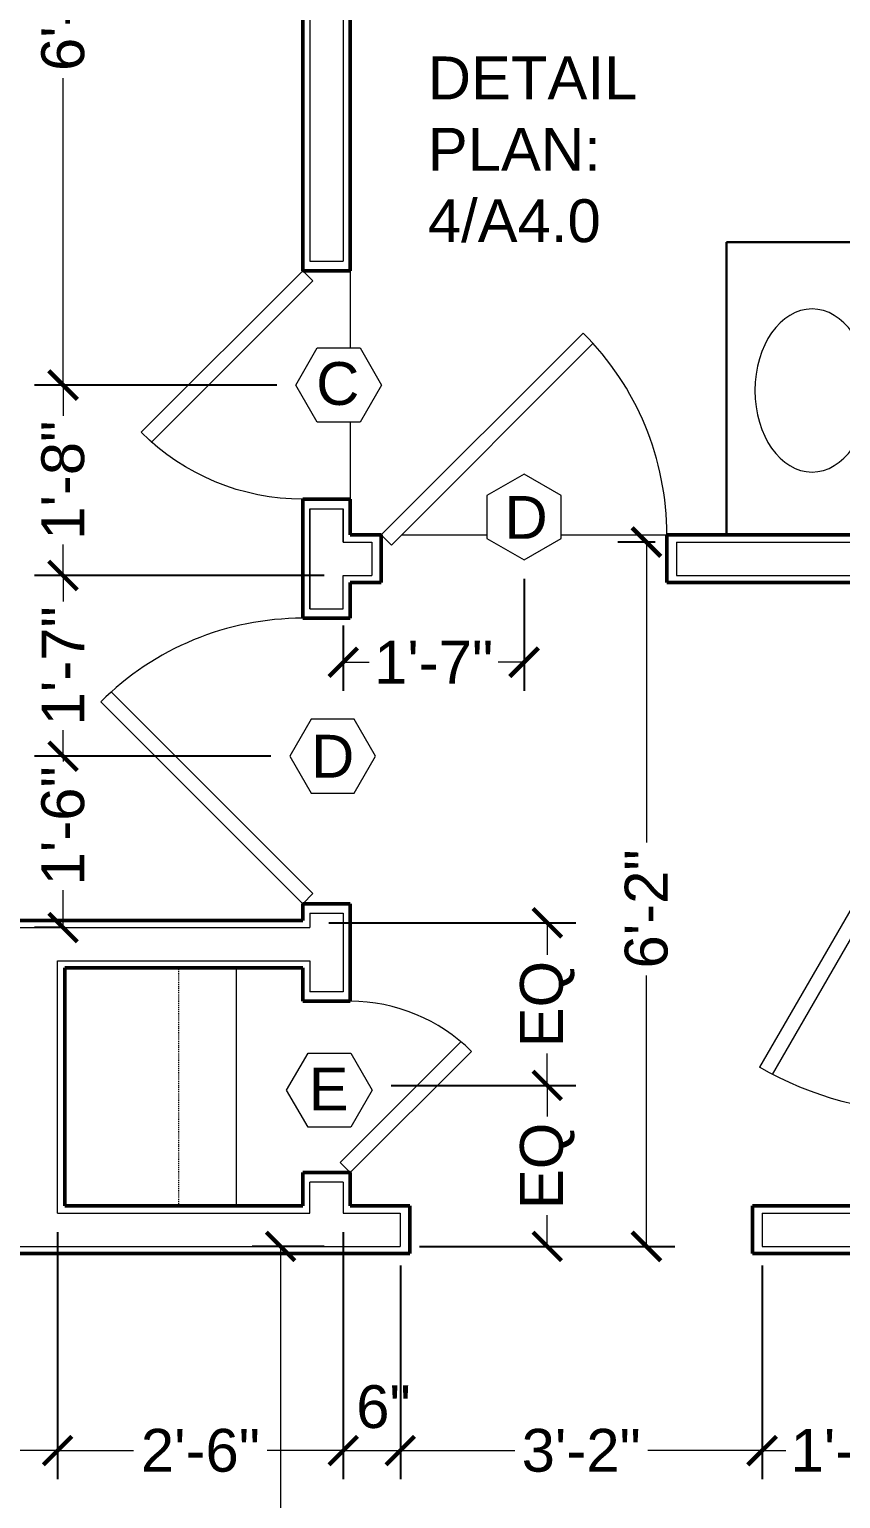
# Model space of a CAD drawing. Header units: inches. Extents: x -4969 to 16721, y 2489 to 24693.
# Drawn here: x 489 to 574.2, y 7382.8 to 7537.1 of the extents above; entities that cross this region are included whole.
import ezdxf

# ---------------------------------------------------------------- set-up
doc = ezdxf.new("R2010")
doc.units = ezdxf.units.IN
doc.header["$MEASUREMENT"] = 0
doc.linetypes.add('DASHED2', pattern=[0.375, 0.25, -0.125])
doc.layers.get('0').update_dxf_attribs({"lineweight": 5})
for name, color, linetype, lineweight in [('1', 1, 'Continuous', 9), ('2', 6, 'Continuous', 20), ('3', 3, 'Continuous', 30), ('5', 4, 'Continuous', 50), ('A-DIMSx', 7, 'Continuous', 9), ('A-SYMB', 7, 'Continuous', 20), ('A-TEXTx', 7, 'Continuous', 20)]:
    doc.layers.add(name, color=color, linetype=linetype, lineweight=lineweight)
doc.styles.get("Standard").update_dxf_attribs({"font": 'Arial.ttf'})
doc.dimstyles.get("Standard").update_dxf_attribs({"dimtxt": 3, "dimasz": 2, "dimexe": 0.03125, "dimexo": 0.0625, "dimgap": 0.03125, "dimtad": 0, "dimtoh": 1, "dimdec": 4, "dimlfac": 0.99985, "dimzin": 0, "dimdsep": 46, "dimlunit": 4, "dimtxsty": 'Standard', "dimblk": 'ARCHTICK', "dimblk1": 'ARCHTICK', "dimblk2": 'ARCHTICK', "dimcen": 0.09, "dimclrt": 256, "dimadec": 0, "dimazin": 0, "dimtfac": 1, "dimtdec": 4, "dimtofl": 0, "dimtmove": 0, "dimatfit": 3, "dimfxl": 1, "dimtolj": 1, "dimtzin": 0, "dimarcsym": 0})

# ---------------------------------------------------------------- blocks, each defined once
blk = doc.blocks.new('door plan 30')
at = {"layer": '1'}
for p, q in [((362.69, 1685.26), (359.19, 1685.26)), ((363.44, 1684.26), (362.38, 1683.2)), ((363.44, 1684.26), (384.65, 1663.05)), ((362.38, 1683.2), (383.57, 1662.01)), ((362.69, 1653.26), (359.19, 1653.26))]:
    blk.add_line(p, q, dxfattribs=at)
blk.add_arc((363.44, 1684.26), 30, 270, 315, dxfattribs=at)
at = {"layer": '5'}
for p, q in [((358.44, 1684.26), (363.44, 1684.26)), ((358.44, 1654.26), (363.44, 1654.26))]:
    blk.add_line(p, q, dxfattribs=at)
blk = doc.blocks.new('door plan 36 thirdclosed')
at = {"layer": '1'}
for p, q in [((6155.71, 1261.81), (6155.71, 1265.31)), ((6193.71, 1261.81), (6193.71, 1265.31))]:
    blk.add_line(p, q, dxfattribs=at)
at = {"layer": '1', "lineweight": 5, "ltscale": 0.1}
for p, q in [((6191.96, 1262.36), (6160.78, 1244.36)), ((6191.96, 1262.36), (6192.71, 1261.06)), ((6192.71, 1261.06), (6161.53, 1243.06))]:
    blk.add_line(p, q, dxfattribs=at)
at = {"layer": '1'}
blk.add_arc((6192.71, 1261.06), 36, 180, 210, dxfattribs=at)
at = {"layer": '2'}
for p, q in [((6195.71, 1268.31), (6153.71, 1268.31)), ((6153.71, 1268.31), (6153.71, 1267.31)), ((6195.71, 1267.31), (6195.71, 1268.31))]:
    blk.add_line(p, q, dxfattribs=at)
at = {"layer": '5'}
for p, q in [((6156.71, 1261.06), (6156.71, 1267.31)), ((6192.71, 1261.06), (6192.71, 1267.31))]:
    blk.add_line(p, q, dxfattribs=at)
blk = doc.blocks.new('door plan 24')
at = {"layer": '1'}
for p, q in [((356.81, 1360.41), (360.31, 1360.41)), ((356.06, 1335.41), (339.09, 1352.38)), ((357.12, 1336.47), (340.15, 1353.44)), ((356.06, 1335.41), (357.12, 1336.47)), ((356.81, 1334.41), (360.31, 1334.41))]:
    blk.add_line(p, q, dxfattribs=at)
blk.add_arc((356.06, 1335.41), 24, 90, 135, dxfattribs=at)
at = {"layer": '5'}
for p, q in [((361.06, 1359.41), (356.06, 1359.41)), ((361.06, 1335.41), (356.06, 1335.41))]:
    blk.add_line(p, q, dxfattribs=at)
blk = doc.blocks.new('_ArchTick')
at = {"color": 0, "linetype": 'ByBlock', "lineweight": 0, "const_width": 0.15}
blk.add_lwpolyline([(-0.5, -0.5), (0.5, 0.5)], dxfattribs=at)
blk = doc.blocks.new('*D442')
at = {"layer": 'A-DIMSx', "color": 0, "lineweight": -2, "ltscale": 0.1, "transparency": 16777216}
for p, q in [((520, 7479.77), (489.57, 7479.77)), ((514.39, 7460.77), (489.57, 7460.77))]:
    blk.add_line(p, q, dxfattribs=at)
at = {"layer": 'A-DIMSx', "color": 0, "lineweight": 5, "ltscale": 0.1, "transparency": 16777216}
for p, q in [((492.57, 7479.77), (492.57, 7477.04)), ((492.57, 7460.77), (492.57, 7463.51))]:
    blk.add_line(p, q, dxfattribs=at)
at = {"layer": 'Defpoints', "color": 0, "ltscale": 0.1, "transparency": 16777216}
for p in [(492.57, 7479.77), (522, 7479.77), (516.39, 7460.77)]:
    blk.add_point(p, dxfattribs=at)
at = {"layer": 'A-DIMSx', "color": 0, "lineweight": 5, "ltscale": 0.1, "transparency": 16777216, "xscale": 3, "yscale": 3, "zscale": 3}
for p, rotation in [((492.57, 7479.77), 90), ((492.57, 7460.77), 270)]:
    blk.add_blockref('_ArchTick', p, dxfattribs=dict(at, rotation=rotation))
at = {"layer": 'A-DIMSx', "ltscale": 0.1, "transparency": 16777216, "insert": (492.57, 7470.27), "char_height": 4.5, "attachment_point": 5, "rotation": 90}
blk.add_mtext('\\A1;1\'-7"', dxfattribs=at)
blk = doc.blocks.new('*D443')
at = {"layer": 'A-DIMSx', "color": 0, "lineweight": -2, "ltscale": 0.1, "transparency": 16777216}
for p, q in [((520.5, 7443.27), (546.44, 7443.27)), ((527.05, 7426.19), (546.44, 7426.19))]:
    blk.add_line(p, q, dxfattribs=at)
at = {"layer": 'A-DIMSx', "color": 0, "lineweight": 5, "ltscale": 0.1, "transparency": 16777216}
for p, q in [((543.44, 7443.27), (543.44, 7439.91)), ((543.44, 7426.19), (543.44, 7429.55))]:
    blk.add_line(p, q, dxfattribs=at)
at = {"layer": 'Defpoints', "color": 0, "ltscale": 0.1, "transparency": 16777216}
for p in [(518.5, 7443.27), (525.05, 7426.19), (543.44, 7426.19)]:
    blk.add_point(p, dxfattribs=at)
at = {"layer": 'A-DIMSx', "color": 0, "lineweight": 5, "ltscale": 0.1, "transparency": 16777216, "xscale": 3, "yscale": 3, "zscale": 3}
for p, rotation in [((543.44, 7443.27), 90), ((543.44, 7426.19), 270)]:
    blk.add_blockref('_ArchTick', p, dxfattribs=dict(at, rotation=rotation))
at = {"layer": 'A-DIMSx', "ltscale": 0.1, "transparency": 16777216, "insert": (543.44, 7434.73), "char_height": 4.5, "attachment_point": 5, "rotation": 90}
blk.add_mtext('\\A1;{EQ}', dxfattribs=at)
blk = doc.blocks.new('*D444')
at = {"layer": 'A-DIMSx', "color": 0, "lineweight": -2, "ltscale": 0.1, "transparency": 16777216}
for p, q in [((527.05, 7426.19), (546.44, 7426.19)), ((536.5, 7409.27), (546.44, 7409.27))]:
    blk.add_line(p, q, dxfattribs=at)
at = {"layer": 'A-DIMSx', "color": 0, "lineweight": 5, "ltscale": 0.1, "transparency": 16777216}
for p, q in [((543.44, 7426.19), (543.44, 7422.91)), ((543.44, 7409.27), (543.44, 7412.55))]:
    blk.add_line(p, q, dxfattribs=at)
at = {"layer": 'Defpoints', "color": 0, "ltscale": 0.1, "transparency": 16777216}
for p in [(525.05, 7426.19), (543.44, 7426.19), (534.5, 7409.27)]:
    blk.add_point(p, dxfattribs=at)
at = {"layer": 'A-DIMSx', "color": 0, "lineweight": 5, "ltscale": 0.1, "transparency": 16777216, "xscale": 3, "yscale": 3, "zscale": 3}
for p, rotation in [((543.44, 7426.19), 90), ((543.44, 7409.27), 270)]:
    blk.add_blockref('_ArchTick', p, dxfattribs=dict(at, rotation=rotation))
at = {"layer": 'A-DIMSx', "ltscale": 0.1, "transparency": 16777216, "insert": (543.44, 7417.73), "char_height": 4.5, "attachment_point": 5, "rotation": 90}
blk.add_mtext('\\A1;{EQ}', dxfattribs=at)
blk = doc.blocks.new('*D445')
at = {"layer": 'A-DIMSx', "color": 0, "lineweight": -2, "ltscale": 0.1, "transparency": 16777216}
for p, q in [((446, 7411.27), (446, 7384.82)), ((492, 7410.77), (492, 7384.82))]:
    blk.add_line(p, q, dxfattribs=at)
at = {"layer": 'A-DIMSx', "color": 0, "lineweight": 5, "ltscale": 0.1, "transparency": 16777216}
for p, q in [((446, 7387.82), (460.27, 7387.82)), ((492, 7387.82), (477.72, 7387.82))]:
    blk.add_line(p, q, dxfattribs=at)
at = {"layer": 'Defpoints', "color": 0, "ltscale": 0.1, "transparency": 16777216}
for p in [(446, 7413.27), (492, 7412.77), (492, 7387.82)]:
    blk.add_point(p, dxfattribs=at)
at = {"layer": 'A-DIMSx', "color": 0, "lineweight": 5, "ltscale": 0.1, "transparency": 16777216, "xscale": 3, "yscale": 3, "zscale": 3, "rotation": 180}
blk.add_blockref('_ArchTick', (446, 7387.82), dxfattribs=at)
at = {"layer": 'A-DIMSx', "color": 0, "lineweight": 5, "ltscale": 0.1, "transparency": 16777216, "xscale": 3, "yscale": 3, "zscale": 3}
blk.add_blockref('_ArchTick', (492, 7387.82), dxfattribs=at)
at = {"layer": 'A-DIMSx', "ltscale": 0.1, "transparency": 16777216, "insert": (469, 7387.82), "char_height": 4.5, "attachment_point": 5}
blk.add_mtext('\\A1;3\'-10"', dxfattribs=at)
blk = doc.blocks.new('*D446')
at = {"layer": 'A-DIMSx', "color": 0, "lineweight": -2, "ltscale": 0.1, "transparency": 16777216}
for p, q in [((492, 7410.77), (492, 7384.82)), ((522, 7410.77), (522, 7384.82))]:
    blk.add_line(p, q, dxfattribs=at)
at = {"layer": 'A-DIMSx', "color": 0, "lineweight": 5, "ltscale": 0.1, "transparency": 16777216}
for p, q in [((492, 7387.82), (499.98, 7387.82)), ((522, 7387.82), (514.02, 7387.82))]:
    blk.add_line(p, q, dxfattribs=at)
at = {"layer": 'Defpoints', "color": 0, "ltscale": 0.1, "transparency": 16777216}
for p in [(492, 7412.77), (522, 7412.77), (522, 7387.82)]:
    blk.add_point(p, dxfattribs=at)
at = {"layer": 'A-DIMSx', "color": 0, "lineweight": 5, "ltscale": 0.1, "transparency": 16777216, "xscale": 3, "yscale": 3, "zscale": 3, "rotation": 180}
blk.add_blockref('_ArchTick', (492, 7387.82), dxfattribs=at)
at = {"layer": 'A-DIMSx', "color": 0, "lineweight": 5, "ltscale": 0.1, "transparency": 16777216, "xscale": 3, "yscale": 3, "zscale": 3}
blk.add_blockref('_ArchTick', (522, 7387.82), dxfattribs=at)
at = {"layer": 'A-DIMSx', "ltscale": 0.1, "transparency": 16777216, "insert": (507, 7387.82), "char_height": 4.5, "attachment_point": 5}
blk.add_mtext('\\A1;2\'-6"', dxfattribs=at)
blk = doc.blocks.new('*D448')
at = {"layer": 'A-DIMSx', "color": 0, "lineweight": -2, "ltscale": 0.1, "transparency": 16777216}
for p, q in [((554.75, 7483.27), (550.85, 7483.27)), ((530, 7409.27), (556.85, 7409.27))]:
    blk.add_line(p, q, dxfattribs=at)
at = {"layer": 'A-DIMSx', "color": 0, "lineweight": 5, "ltscale": 0.1, "transparency": 16777216}
for p, q in [((553.85, 7483.27), (553.85, 7451.72)), ((553.85, 7409.27), (553.85, 7437.74))]:
    blk.add_line(p, q, dxfattribs=at)
at = {"layer": 'Defpoints', "color": 0, "ltscale": 0.1, "transparency": 16777216}
for p in [(553.85, 7483.27), (556.75, 7483.27), (528, 7409.27)]:
    blk.add_point(p, dxfattribs=at)
at = {"layer": 'A-DIMSx', "color": 0, "lineweight": 5, "ltscale": 0.1, "transparency": 16777216, "xscale": 3, "yscale": 3, "zscale": 3}
for p, rotation in [((553.85, 7483.27), 90), ((553.85, 7409.27), 270)]:
    blk.add_blockref('_ArchTick', p, dxfattribs=dict(at, rotation=rotation))
at = {"layer": 'A-DIMSx', "ltscale": 0.1, "transparency": 16777216, "insert": (553.85, 7444.73), "char_height": 4.5, "attachment_point": 5, "rotation": 90}
blk.add_mtext('\\A1;6\'-2"', dxfattribs=at)
blk = doc.blocks.new('*D449')
at = {"layer": 'A-DIMSx', "color": 0, "lineweight": -2, "ltscale": 0.1, "transparency": 16777216}
for p, q in [((515.02, 7499.77), (489.57, 7499.77)), ((520, 7479.77), (489.57, 7479.77))]:
    blk.add_line(p, q, dxfattribs=at)
at = {"layer": 'A-DIMSx', "color": 0, "lineweight": 5, "ltscale": 0.1, "transparency": 16777216}
for p, q in [((492.57, 7499.77), (492.57, 7496.54)), ((492.57, 7479.77), (492.57, 7483.01))]:
    blk.add_line(p, q, dxfattribs=at)
at = {"layer": 'Defpoints', "color": 0, "ltscale": 0.1, "transparency": 16777216}
for p in [(492.57, 7499.77), (517.02, 7499.77), (522, 7479.77)]:
    blk.add_point(p, dxfattribs=at)
at = {"layer": 'A-DIMSx', "color": 0, "lineweight": 5, "ltscale": 0.1, "transparency": 16777216, "xscale": 3, "yscale": 3, "zscale": 3}
for p, rotation in [((492.57, 7499.77), 90), ((492.57, 7479.77), 270)]:
    blk.add_blockref('_ArchTick', p, dxfattribs=dict(at, rotation=rotation))
at = {"layer": 'A-DIMSx', "ltscale": 0.1, "transparency": 16777216, "insert": (492.57, 7489.77), "char_height": 4.5, "attachment_point": 5, "rotation": 90}
blk.add_mtext('\\A1;1\'-8"', dxfattribs=at)
blk = doc.blocks.new('*D452')
at = {"layer": 'A-DIMSx', "color": 0, "lineweight": -2, "ltscale": 0.1, "transparency": 16777216}
for p, q in [((514.39, 7460.77), (489.57, 7460.77)), ((492.72, 7442.77), (489.57, 7442.77))]:
    blk.add_line(p, q, dxfattribs=at)
at = {"layer": 'A-DIMSx', "color": 0, "lineweight": 5, "ltscale": 0.1, "transparency": 16777216}
for p, q in [((492.57, 7460.77), (492.57, 7460.23)), ((492.57, 7442.77), (492.57, 7446.7))]:
    blk.add_line(p, q, dxfattribs=at)
at = {"layer": 'Defpoints', "color": 0, "ltscale": 0.1, "transparency": 16777216}
for p in [(516.39, 7460.77), (492.57, 7442.77), (494.72, 7442.77)]:
    blk.add_point(p, dxfattribs=at)
at = {"layer": 'A-DIMSx', "color": 0, "lineweight": 5, "ltscale": 0.1, "transparency": 16777216, "xscale": 3, "yscale": 3, "zscale": 3}
for p, rotation in [((492.57, 7460.77), 90), ((492.57, 7442.77), 270)]:
    blk.add_blockref('_ArchTick', p, dxfattribs=dict(at, rotation=rotation))
at = {"layer": 'A-DIMSx', "ltscale": 0.1, "transparency": 16777216, "insert": (492.57, 7453.46), "char_height": 4.5, "attachment_point": 5, "rotation": 90}
blk.add_mtext('\\A1;1\'-6"', dxfattribs=at)
blk = doc.blocks.new('*D455')
at = {"layer": 'A-DIMSx', "color": 0, "lineweight": -2, "ltscale": 0.1, "transparency": 16777216}
for p, q in [((541, 7479.4), (541, 7467.65)), ((522, 7474.52), (522, 7467.65))]:
    blk.add_line(p, q, dxfattribs=at)
at = {"layer": 'A-DIMSx', "color": 0, "lineweight": 5, "ltscale": 0.1, "transparency": 16777216}
for p, q in [((522, 7470.65), (524.73, 7470.65)), ((541, 7470.65), (538.27, 7470.65))]:
    blk.add_line(p, q, dxfattribs=at)
at = {"layer": 'Defpoints', "color": 0, "ltscale": 0.1, "transparency": 16777216}
for p in [(541, 7481.4), (522, 7476.52), (541, 7470.65)]:
    blk.add_point(p, dxfattribs=at)
at = {"layer": 'A-DIMSx', "color": 0, "lineweight": 5, "ltscale": 0.1, "transparency": 16777216, "xscale": 3, "yscale": 3, "zscale": 3, "rotation": 180}
blk.add_blockref('_ArchTick', (522, 7470.65), dxfattribs=at)
at = {"layer": 'A-DIMSx', "color": 0, "lineweight": 5, "ltscale": 0.1, "transparency": 16777216, "xscale": 3, "yscale": 3, "zscale": 3}
blk.add_blockref('_ArchTick', (541, 7470.65), dxfattribs=at)
at = {"layer": 'A-DIMSx', "ltscale": 0.1, "transparency": 16777216, "insert": (531.5, 7470.65), "char_height": 4.5, "attachment_point": 5}
blk.add_mtext('\\A1;1\'-7"', dxfattribs=at)
blk = doc.blocks.new('*D486')
at = {"layer": 'A-DIMSx', "color": 0, "lineweight": -2, "ltscale": 0.1, "transparency": 16777216}
for p, q in [((516.5, 7581.77), (489.57, 7581.77)), ((515.02, 7499.77), (489.57, 7499.77))]:
    blk.add_line(p, q, dxfattribs=at)
at = {"layer": 'A-DIMSx', "color": 0, "lineweight": 5, "ltscale": 0.1, "transparency": 16777216}
for p, q in [((492.57, 7581.77), (492.57, 7549.52)), ((492.57, 7499.77), (492.57, 7532.03))]:
    blk.add_line(p, q, dxfattribs=at)
at = {"layer": 'Defpoints', "color": 0, "ltscale": 0.1, "transparency": 16777216}
for p in [(492.57, 7581.77), (518.5, 7581.77), (517.02, 7499.77)]:
    blk.add_point(p, dxfattribs=at)
at = {"layer": 'A-DIMSx', "color": 0, "lineweight": 5, "ltscale": 0.1, "transparency": 16777216, "xscale": 3, "yscale": 3, "zscale": 3}
for p, rotation in [((492.57, 7581.77), 90), ((492.57, 7499.77), 270)]:
    blk.add_blockref('_ArchTick', p, dxfattribs=dict(at, rotation=rotation))
at = {"layer": 'A-DIMSx', "ltscale": 0.1, "transparency": 16777216, "insert": (492.57, 7540.77), "char_height": 4.5, "attachment_point": 5, "rotation": 90}
blk.add_mtext('\\A1;6\'-10"', dxfattribs=at)
blk = doc.blocks.new('*D487')
at = {"layer": 'A-DIMSx', "color": 0, "lineweight": -2, "ltscale": 0.1, "transparency": 16777216}
for p, q in [((520, 7409.27), (512.42, 7409.27)), ((532.75, 7297.27), (512.42, 7297.27))]:
    blk.add_line(p, q, dxfattribs=at)
at = {"layer": 'A-DIMSx', "color": 0, "lineweight": 5, "ltscale": 0.1, "transparency": 16777216}
for p, q in [((515.42, 7409.27), (515.42, 7360.26)), ((515.42, 7297.27), (515.42, 7346.29))]:
    blk.add_line(p, q, dxfattribs=at)
at = {"layer": 'Defpoints', "color": 0, "ltscale": 0.1, "transparency": 16777216}
for p in [(515.42, 7409.27), (522, 7409.27), (534.75, 7297.27)]:
    blk.add_point(p, dxfattribs=at)
at = {"layer": 'A-DIMSx', "color": 0, "lineweight": 5, "ltscale": 0.1, "transparency": 16777216, "xscale": 3, "yscale": 3, "zscale": 3}
for p, rotation in [((515.42, 7409.27), 90), ((515.42, 7297.27), 270)]:
    blk.add_blockref('_ArchTick', p, dxfattribs=dict(at, rotation=rotation))
at = {"layer": 'A-DIMSx', "ltscale": 0.1, "transparency": 16777216, "insert": (515.42, 7353.27), "char_height": 4.5, "attachment_point": 5, "rotation": 90}
blk.add_mtext('\\A1;9\'-4"', dxfattribs=at)
blk = doc.blocks.new('*D492')
at = {"layer": 'A-DIMSx', "color": 0, "lineweight": -2, "ltscale": 0.1, "transparency": 16777216}
for p, q in [((655.22, 7873.27), (813.17, 7873.27)), ((530, 7001.77), (813.17, 7001.77))]:
    blk.add_line(p, q, dxfattribs=at)
at = {"layer": 'A-DIMSx', "color": 0, "lineweight": 5, "ltscale": 0.1, "transparency": 16777216}
for p, q in [((810.17, 7873.27), (810.17, 7447.88)), ((810.17, 7001.77), (810.17, 7427.17))]:
    blk.add_line(p, q, dxfattribs=at)
at = {"layer": 'Defpoints', "color": 0, "ltscale": 0.1, "transparency": 16777216}
for p in [(653.22, 7873.27), (810.17, 7873.27), (528, 7001.77)]:
    blk.add_point(p, dxfattribs=at)
at = {"layer": 'A-DIMSx', "color": 0, "lineweight": 5, "ltscale": 0.1, "transparency": 16777216, "xscale": 3, "yscale": 3, "zscale": 3}
for p, rotation in [((810.17, 7873.27), 90), ((810.17, 7001.77), 270)]:
    blk.add_blockref('_ArchTick', p, dxfattribs=dict(at, rotation=rotation))
at = {"layer": 'A-DIMSx', "ltscale": 0.1, "transparency": 16777216, "insert": (810.17, 7437.52), "char_height": 4.5, "attachment_point": 5, "rotation": 90}
blk.add_mtext('\\A1;72\'-7{\\H1x;\\S1/2;}"', dxfattribs=at)
blk = doc.blocks.new('*D525')
at = {"layer": 'A-DIMSx', "color": 0, "lineweight": -2, "ltscale": 0.1, "transparency": 16777216}
for p, q in [((528, 7407.27), (528, 7384.82)), ((566, 7407.27), (566, 7384.82))]:
    blk.add_line(p, q, dxfattribs=at)
at = {"layer": 'A-DIMSx', "color": 0, "lineweight": 5, "ltscale": 0.1, "transparency": 16777216}
for p, q in [((528, 7387.82), (540.02, 7387.82)), ((566, 7387.82), (553.98, 7387.82))]:
    blk.add_line(p, q, dxfattribs=at)
at = {"layer": 'Defpoints', "color": 0, "ltscale": 0.1, "transparency": 16777216}
for p in [(528, 7409.27), (566, 7409.27), (566, 7387.82)]:
    blk.add_point(p, dxfattribs=at)
at = {"layer": 'A-DIMSx', "color": 0, "lineweight": 5, "ltscale": 0.1, "transparency": 16777216, "xscale": 3, "yscale": 3, "zscale": 3, "rotation": 180}
blk.add_blockref('_ArchTick', (528, 7387.82), dxfattribs=at)
at = {"layer": 'A-DIMSx', "color": 0, "lineweight": 5, "ltscale": 0.1, "transparency": 16777216, "xscale": 3, "yscale": 3, "zscale": 3}
blk.add_blockref('_ArchTick', (566, 7387.82), dxfattribs=at)
at = {"layer": 'A-DIMSx', "ltscale": 0.1, "transparency": 16777216, "insert": (547, 7387.82), "char_height": 4.5, "attachment_point": 5}
blk.add_mtext('\\A1;3\'-2"', dxfattribs=at)
blk = doc.blocks.new('*D526')
at = {"layer": 'A-DIMSx', "color": 0, "lineweight": -2, "ltscale": 0.1, "transparency": 16777216}
for p, q in [((566, 7407.27), (566, 7384.82)), ((588, 7397.77), (588, 7384.82))]:
    blk.add_line(p, q, dxfattribs=at)
at = {"layer": 'A-DIMSx', "color": 0, "lineweight": 5, "ltscale": 0.1, "transparency": 16777216}
for p, q in [((566, 7387.82), (568.48, 7387.82)), ((588, 7387.82), (585.51, 7387.82))]:
    blk.add_line(p, q, dxfattribs=at)
at = {"layer": 'Defpoints', "color": 0, "ltscale": 0.1, "transparency": 16777216}
for p in [(566, 7409.27), (588, 7399.77), (588, 7387.82)]:
    blk.add_point(p, dxfattribs=at)
at = {"layer": 'A-DIMSx', "color": 0, "lineweight": 5, "ltscale": 0.1, "transparency": 16777216, "xscale": 3, "yscale": 3, "zscale": 3, "rotation": 180}
blk.add_blockref('_ArchTick', (566, 7387.82), dxfattribs=at)
at = {"layer": 'A-DIMSx', "color": 0, "lineweight": 5, "ltscale": 0.1, "transparency": 16777216, "xscale": 3, "yscale": 3, "zscale": 3}
blk.add_blockref('_ArchTick', (588, 7387.82), dxfattribs=at)
at = {"layer": 'A-DIMSx', "ltscale": 0.1, "transparency": 16777216, "insert": (577, 7387.82), "char_height": 4.5, "attachment_point": 5}
blk.add_mtext('\\A1;1\'-10"', dxfattribs=at)
blk = doc.blocks.new('*D527')
at = {"layer": 'A-DIMSx', "color": 0, "lineweight": -2, "ltscale": 0.1, "transparency": 16777216}
for p, q in [((522, 7410.77), (522, 7384.82)), ((528, 7407.27), (528, 7384.82))]:
    blk.add_line(p, q, dxfattribs=at)
at = {"layer": 'A-DIMSx', "color": 0, "lineweight": 5, "ltscale": 0.1, "transparency": 16777216}
blk.add_line((522, 7387.82), (528, 7387.82), dxfattribs=at)
at = {"layer": 'Defpoints', "color": 0, "ltscale": 0.1, "transparency": 16777216}
for p in [(522, 7412.77), (528, 7409.27), (528, 7387.82)]:
    blk.add_point(p, dxfattribs=at)
at = {"layer": 'A-DIMSx', "color": 0, "lineweight": 5, "ltscale": 0.1, "transparency": 16777216, "xscale": 3, "yscale": 3, "zscale": 3, "rotation": 180}
blk.add_blockref('_ArchTick', (522, 7387.82), dxfattribs=at)
at = {"layer": 'A-DIMSx', "color": 0, "lineweight": 5, "ltscale": 0.1, "transparency": 16777216, "xscale": 3, "yscale": 3, "zscale": 3}
blk.add_blockref('_ArchTick', (528, 7387.82), dxfattribs=at)
at = {"layer": 'A-DIMSx', "ltscale": 0.1, "transparency": 16777216, "insert": (526.23, 7392.41), "char_height": 4.5, "attachment_point": 5}
blk.add_mtext('\\A1;6"', dxfattribs=at)

msp = doc.modelspace()

# ---------------------------------------------------------------- linework, layer by layer
at = {"layer": '1'}
for p, q in [((518.4965993, 7581.7747155), (518.4965993, 7512.7747155)), ((521.9965993, 7581.7747155), (521.9965993, 7512.7747155)), ((522.7465993, 7511.7747155), (522.7465993, 7503.6718298)), ((522.7465993, 7495.8776012), (522.7465993, 7487.7747155)), ((518.4965993, 7486.7747155), (518.4965993, 7476.2747155)), ((518.4965993, 7476.2747155), (518.4965993, 7486.7747155)), ((521.9965993, 7486.7747155), (521.9965993, 7483.2747155)), ((521.9965993, 7483.2747155), (521.9965993, 7486.7747155)), ((528.1179196, 7484.0247155), (537.099485, 7484.0247155)), ((544.8937136, 7484.0247155), (555.9965993, 7484.0247155)), ((521.9965993, 7483.2747155), (524.9965993, 7483.2747155)), ((556.9965993, 7483.2747155), (584.4965993, 7483.2747155)), ((521.9965993, 7479.7747155), (524.9965993, 7479.7747155)), ((521.9965993, 7476.2747155), (521.9965993, 7479.7747155)), ((556.9965993, 7479.7747155), (584.4965993, 7479.7747155)), ((518.4965993, 7444.2747155), (518.4965993, 7442.7747155)), ((521.9965993, 7444.2747155), (521.9965993, 7439.0247155)), ((521.9965993, 7444.2747155), (521.9965993, 7436.0247155)), ((485.4965993, 7442.7747155), (518.4965993, 7442.7747155)), ((521.9965993, 7441.2747155), (521.9965993, 7439.0247155)), ((521.9965993, 7441.2747155), (521.9965993, 7439.0247155)), ((491.9965993, 7412.7747155), (491.9965993, 7439.2747155)), ((491.9965993, 7439.2747155), (518.4965993, 7439.2747155)), ((518.4965993, 7439.2747155), (518.4965993, 7436.0247155)), ((521.9965993, 7436.0247155), (518.4965993, 7436.0247155)), ((521.6859391, 7418.0853756), (534.36959, 7430.7690265)), ((522.7465993, 7417.0247155), (535.4745213, 7429.7526375)), ((522.7465993, 7417.0247155), (521.6859391, 7418.0853756)), ((518.4965993, 7412.7747155), (518.4965993, 7416.0247155)), ((521.9965993, 7416.0247155), (518.4965993, 7416.0247155)), ((521.9965993, 7416.0247155), (521.9965993, 7412.7747155)), ((491.9965993, 7412.7747155), (518.4965993, 7412.7747155)), ((521.9965993, 7412.7747155), (527.9965993, 7412.7747155)), ((527.9965993, 7412.7747155), (527.9965993, 7409.2747155)), ((565.9965993, 7412.7747155), (565.9965993, 7409.2747155)), ((565.9965993, 7412.7747155), (584.4965993, 7412.7747155)), ((399.4965993, 7409.2747155), (527.9965993, 7409.2747155)), ((565.9965993, 7409.2747155), (584.4965993, 7409.2747155))]:
    msp.add_line(p, q, dxfattribs=at)
at = {"layer": '1', "linetype": 'DASHED2', "ltscale": 0.25}
msp.add_line((504.7465993, 7413.5247155), (504.7465993, 7438.5247155), dxfattribs=at)
at = {"layer": '1'}
msp.add_arc((522.7465993, 7417.0247155), 18, 45, 90, dxfattribs=at)
at = {"layer": '2'}
msp.add_line((510.7465993, 7438.5247155), (510.7465993, 7413.5247155), dxfattribs=at)
at = {"layer": '2', "ltscale": 0.25, "extrusion": (0, 0, -1)}
msp.add_ellipse((571.2465993, 7499.1995443), major_axis=(0, 8.5662936), ratio=0.7004196088, dxfattribs=at)
at = {"layer": '3'}
for p in [(562.2465993, 7484.0247155), (583.2465993, 7514.7747155)]:
    msp.add_line(p, (562.2465993, 7514.7747155), dxfattribs=at)
at = {"layer": '5'}
for p, q in [((517.7465993, 7581.0247155), (517.7465993, 7511.7747155)), ((522.7465993, 7581.0247155), (522.7465993, 7511.7747155)), ((517.7465993, 7475.2747155), (517.7465993, 7487.7747155)), ((522.7465993, 7484.0247155), (522.7465993, 7487.7747155)), ((522.7465993, 7484.0247155), (525.9965993, 7484.0247155)), ((555.9965993, 7484.0247155), (583.7465993, 7484.0247155)), ((522.7465993, 7479.0247155), (525.9965993, 7479.0247155)), ((522.7465993, 7475.2747155), (522.7465993, 7479.0247155)), ((555.9965993, 7479.0247155), (583.7465993, 7479.0247155)), ((517.7465993, 7445.2747155), (517.7465993, 7443.5247155)), ((522.7465993, 7445.2747155), (522.7465993, 7438.0247155)), ((522.7465993, 7445.2747155), (522.7465993, 7435.0247155)), ((484.4965993, 7443.5247155), (517.7465993, 7443.5247155)), ((492.7465993, 7413.5247155), (492.7465993, 7438.5247155)), ((492.7465993, 7438.5247155), (517.7465993, 7438.5247155)), ((517.7465993, 7438.5247155), (517.7465993, 7435.0247155)), ((517.7465993, 7435.0247155), (522.7465993, 7435.0247155)), ((517.7465993, 7413.5247155), (517.7465993, 7417.0247155)), ((517.7465993, 7417.0247155), (522.7465993, 7417.0247155)), ((522.7465993, 7417.0247155), (522.7465993, 7413.5247155)), ((492.7465993, 7413.5247155), (517.7465993, 7413.5247155)), ((522.7465993, 7413.5247155), (528.9965993, 7413.5247155)), ((528.9965993, 7413.5247155), (528.9965993, 7408.5247155)), ((564.9965993, 7413.5247155), (583.7465993, 7413.5247155)), ((564.9965993, 7413.5247155), (564.9965993, 7408.5247155)), ((400.2465993, 7408.5247155), (528.9965993, 7408.5247155)), ((564.9965993, 7408.5247155), (583.7465993, 7408.5247155))]:
    msp.add_line(p, q, dxfattribs=at)
at = {"layer": 'A-SYMB', "ltscale": 0.1}
for points in [[(523.7655751, 7503.6718298), (526.0155751, 7499.7747155), (523.7655751, 7495.8776012), (519.2655751, 7495.8776012), (517.0155751, 7499.7747155), (519.2655751, 7503.6718298)], [(537.099485, 7483.6519929), (540.9965993, 7481.4019929), (544.8937136, 7483.6519929), (544.8937136, 7488.1519929), (540.9965993, 7490.4019929), (537.099485, 7488.1519929)], [(518.6361178, 7464.6718298), (516.3861178, 7460.7747155), (518.6361178, 7456.8776012), (523.1361178, 7456.8776012), (525.3861178, 7460.7747155), (523.1361178, 7464.6718298)], [(522.8029956, 7429.5859635), (525.0529956, 7425.6888492), (522.8029956, 7421.7917349), (518.3029956, 7421.7917349), (516.0529956, 7425.6888492), (518.3029956, 7429.5859635)]]:
    msp.add_lwpolyline(points, close=True, dxfattribs=at)

# ---------------------------------------------------------------- block references
at = {"layer": '2', "xscale": -1, "rotation": 180}
msp.add_blockref('door plan 24', (161.6896115, 8847.1862377), dxfattribs=at)
at = {"layer": '2'}
for p, rotation in [((2210.2561745, 7120.5856635), 90.00000000000003), ((881.1856513, 9129.5342907), 180)]:
    msp.add_blockref('door plan 30', p, dxfattribs=dict(at, rotation=rotation))
at = {"layer": '2', "ltscale": 0.1, "xscale": -1, "rotation": 270}
msp.add_blockref('door plan 36 thirdclosed', (-677.3164438, 1266.564247), dxfattribs=at)

# ---------------------------------------------------------------- texts
at = {"layer": 'A-TEXTx', "color": 152, "ltscale": 0.25, "insert": (530.8847592, 7524.5076569), "char_height": 4.5, "attachment_point": 4}
msp.add_mtext('DETAIL\\PPLAN: \\P4/A4.0', dxfattribs=at)
at = {"layer": 'A-TEXTx', "ltscale": 0.5, "char_height": 4.5, "width": 5.465913137, "attachment_point": 5}
for s, insert in [('{C}', (521.4301826, 7499.9012949)), ('{D}', (541.2112472, 7485.8652624)), ('{D}', (520.8958674, 7460.7726238)), ('E', (520.4676031, 7425.8154287))]:
    msp.add_mtext(s, dxfattribs=dict(at, insert=insert))

# ---------------------------------------------------------------- dimensions: what is measured, and where the dimension line sits
at = {"layer": 'A-DIMSx', "ltscale": 0.1}
for base, p1, p2, picture, middle in [((810.1704137199, 7873.2747154682), (527.9965992748, 7001.7747163615), (653.218973311, 7873.2747154682), '*D492', (810.1704137199, 7437.5247159148)), ((492.5718883, 7581.7747155), (517.0155751, 7499.7747155), (518.4965993, 7581.7747155), '*D486', (492.5718883, 7540.7747155)), ((492.5718883, 7499.7747155), (521.9965993, 7479.7747155), (517.0155751, 7499.7747155), '*D449', (492.5718883, 7489.7747155)), ((492.5718883, 7479.7747155), (516.3861178, 7460.7747155), (521.9965993, 7479.7747155), '*D442', (492.5718883, 7470.2747155)), ((515.4219838, 7409.2747155), (534.7465993, 7297.2747155), (521.9965993, 7409.2747155), '*D487', (515.4219838, 7353.2747155))]:
    dim = msp.add_linear_dim(base=base, p1=p1, p2=p2, angle=90, dimstyle='Standard', override={"dimtxt": 4.5, "dimasz": 3, "dimexe": 3, "dimexo": 2, "dimgap": 1, "dimlfac": -47.9928, "dimlwd": 5}, dxfattribs=at)
    dim.commit()
    dim.dimension.update_dxf_attribs({"geometry": picture, "text_midpoint": middle})
for base, p1, p2, picture, middle in [((553.8487268, 7483.2747155), (527.9965993, 7409.2747155), (556.7465993, 7483.2747155), '*D448', (553.8487268, 7444.7306176)), ((492.5718883, 7442.7747155), (516.3861178, 7460.7747155), (494.7217438, 7442.7747155), '*D452', (492.5718883, 7453.4648655))]:
    dim = msp.add_linear_dim(base=base, p1=p1, p2=p2, angle=90, dimstyle='Standard', override={"dimtxt": 4.5, "dimasz": 3, "dimexe": 3, "dimexo": 2, "dimgap": 1, "dimlfac": -47.9928, "dimlwd": 5}, dxfattribs=at)
    dim.commit()
    dim.dimension.update_dxf_attribs({"geometry": picture, "text_midpoint": middle, "dimtype": 160})
for base, p1, p2, override, picture, middle in [((540.9965993, 7470.6479456), (521.9965993, 7476.5247155), (540.9965993, 7481.4019929), {"dimtxt": 4.5, "dimasz": 3, "dimexe": 3, "dimexo": 2, "dimgap": 1, "dimlfac": -47.9928, "dimlwd": 5}, '*D455', (531.4965993, 7470.6479456)), ((491.9965993, 7387.8167336), (445.9965993, 7413.2747155), (491.9965993, 7412.7747155), {"dimtxt": 4.5, "dimasz": 3, "dimexe": 3, "dimexo": 2, "dimgap": 1, "dimlfac": 0.99985, "dimlwd": 5}, '*D445', (468.9965993, 7387.8167336)), ((521.9965993, 7387.8167336), (491.9965993, 7412.7747155), (521.9965993, 7412.7747155), {"dimtxt": 4.5, "dimasz": 3, "dimexe": 3, "dimexo": 2, "dimgap": 1, "dimlfac": 0.99985, "dimlwd": 5}, '*D446', (506.9965993, 7387.8167336)), ((565.9965993, 7387.8167336), (527.9965993, 7409.2747155), (565.9965993, 7409.2747155), {"dimtxt": 4.5, "dimasz": 3, "dimexe": 3, "dimexo": 2, "dimgap": 1, "dimlfac": 0.99985, "dimlwd": 5}, '*D525', (546.9965993, 7387.8167336)), ((587.9965993, 7387.8167336), (565.9965993, 7409.2747155), (587.9965993, 7399.7747155), {"dimtxt": 4.5, "dimasz": 3, "dimexe": 3, "dimexo": 2, "dimgap": 1, "dimlfac": 0.99985, "dimlwd": 5}, '*D526', (576.9965993, 7387.8167336))]:
    dim = msp.add_linear_dim(base=base, p1=p1, p2=p2, dimstyle='Standard', override=override, dxfattribs=at)
    dim.commit()
    dim.dimension.update_dxf_attribs({"geometry": picture, "text_midpoint": middle})
for p1, angle, picture, middle in [((518.4965993, 7443.2747155), 90, '*D443', (543.4437237, 7434.7317823)), ((534.4965993, 7409.2747155), 270, '*D444', (543.4437237, 7417.7317823))]:
    dim = msp.add_linear_dim(base=(543.4437237, 7426.1888492), p1=p1, p2=(525.0529956, 7426.1888492), angle=angle, text='{EQ}', dimstyle='Standard', override={"dimtxt": 4.5, "dimasz": 3, "dimexe": 3, "dimexo": 2, "dimgap": 1, "dimlfac": -47.9928, "dimlwd": 5}, dxfattribs=at)
    dim.commit()
    dim.dimension.update_dxf_attribs({"geometry": picture, "text_midpoint": middle})
dim = msp.add_linear_dim(base=(527.9965993, 7387.8167336), p1=(521.9965993, 7412.7747155), p2=(527.9965993, 7409.2747155), dimstyle='Standard', override={"dimtxt": 4.5, "dimasz": 3, "dimexe": 3, "dimexo": 2, "dimgap": 1, "dimtmove": 2, "dimlwd": 5}, dxfattribs=at)
dim.commit()
dim.dimension.update_dxf_attribs({"geometry": '*D527', "text_midpoint": (526.2268371, 7392.4080438), "dimtype": 160})

doc.saveas('drawing.dxf')
